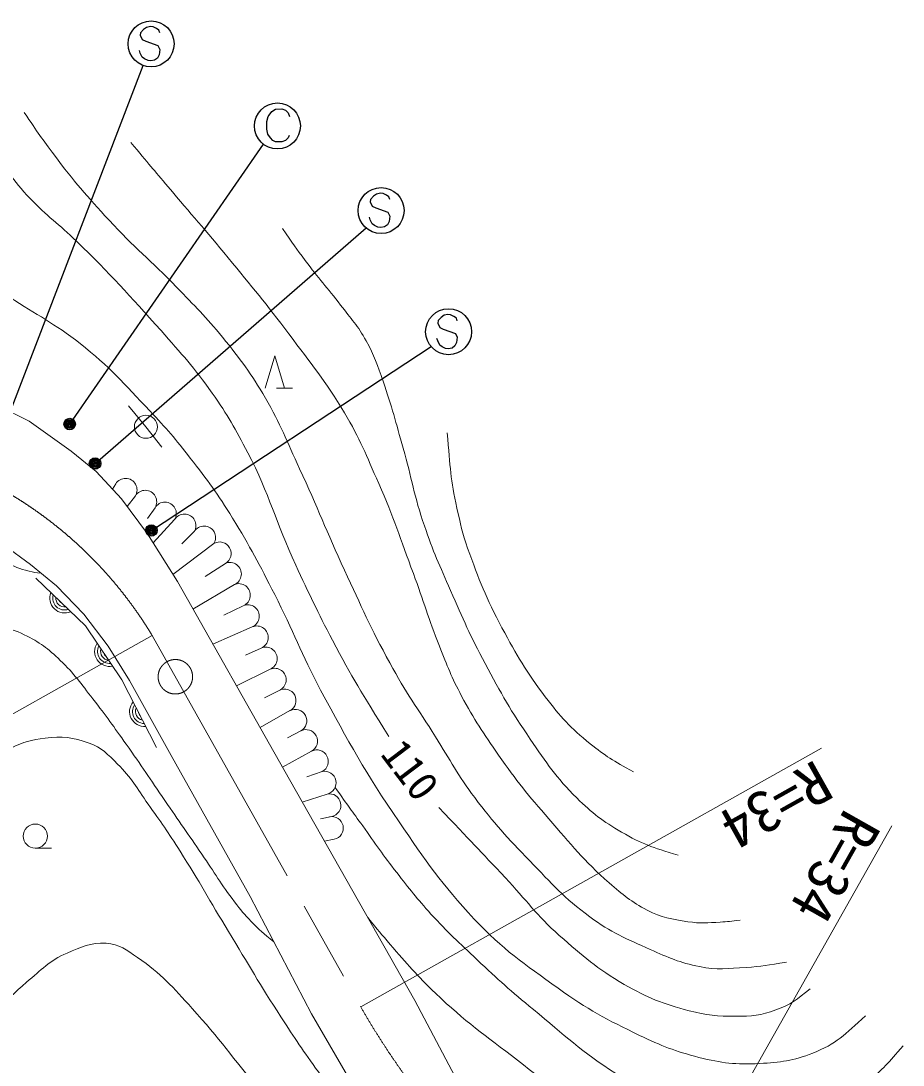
# Model space of a CAD drawing. Units: millimetres, scale not verified. Extents: x 40000 to 680000, y 20000 to 380000.
# Drawn here: x 461846 to 500246, y 289897 to 335340 of the extents above; entities that cross this region are included whole.
import ezdxf
from ezdxf.enums import TextEntityAlignment as Align

# ---------------------------------------------------------------- set-up
doc = ezdxf.new("R2010")
doc.units = ezdxf.units.MM
doc.header["$LTSCALE"] = 1000
doc.header["$PDMODE"] = 32
doc.header["$PDSIZE"] = 500
doc.linetypes.add('CHAIN', pattern=[18.5, 12, -1.5, 3.5, -1.5])
for name, color, linetype, lineweight in [('M-BMK', 2, 'CHAIN', 13), ('M-STR-HTXT', 7, 'Continuous', 13), ('M-STR-STRC', 7, 'Continuous', 25), ('M-WORK', 1, 'Continuous', 13)]:
    doc.layers.add(name, color=color, linetype=linetype, lineweight=lineweight)
doc.styles.add('ＭＳ ゴシック', font='')
doc.styles.get('ＭＳ ゴシック').set_extended_font_data('MS Gothic')

msp = doc.modelspace()

# ---------------------------------------------------------------- linework, layer by layer
at = {"layer": 'M-BMK'}
msp.add_line((467564, 308590), (476637, 292434), dxfattribs=at)
msp.add_circle((468570, 306798), 750, dxfattribs=at)
for centre, radius, start, end in [((452150, 299293), 18000, 31.0972, 97.9314), ((506154, 309309), 34000, 209.7572, 238.6107)]:
    msp.add_arc(centre, radius, start, end, dxfattribs=at)
at = {"layer": 'M-STR-HTXT'}
for p, q in [((467564, 308590), (454486, 301246)), ((476637, 292434), (496691, 303696)), ((488445, 280285), (499759, 300310))]:
    msp.add_line(p, q, dxfattribs=at)
at = {"layer": 'M-STR-STRC'}
for p, q in [((467186, 334965), (467058, 334826)), ((467317, 335058), (467186, 334965)), ((467483, 335092), (467317, 335058)), ((467599, 335076), (467483, 335092)), ((467743, 335003), (467599, 335076)), ((467853, 334929), (467743, 335003)), ((467888, 334817), (467853, 334929)), ((467058, 334826), (467042, 334713)), ((467042, 334713), (467128, 334530)), ((467128, 334530), (467279, 334457)), ((467045, 333938), (467006, 334048)), ((467279, 334457), (467811, 334269)), ((467811, 334269), (467892, 334097)), ((467892, 334097), (467862, 333869)), ((467130, 333760), (467045, 333938)), ((467233, 333687), (467130, 333760)), ((467379, 333612), (467233, 333687)), ((467499, 333595), (467379, 333612)), ((467667, 333624), (467499, 333595)), ((467792, 333720), (467667, 333624)), ((467862, 333869), (467792, 333720)), ((461467, 318541), (467162, 333405)), ((472657, 331244), (472772, 331399)), ((472772, 331399), (472927, 331505)), ((472927, 331505), (473206, 331507)), ((473206, 331507), (473368, 331455)), ((473368, 331455), (473478, 331345)), ((473478, 331345), (473537, 331176)), ((472551, 330958), (472603, 331176)), ((472551, 330627), (472551, 330958)), ((472603, 331176), (472657, 331244)), ((472599, 330416), (472551, 330627)), ((472711, 330247), (472599, 330416)), ((463970, 317795), (472401, 329977)), ((472817, 330139), (472711, 330247)), ((472934, 330083), (472817, 330139)), ((473208, 330083), (472934, 330083)), ((473370, 330135), (473208, 330083)), ((473480, 330250), (473370, 330135)), ((473530, 330351), (473480, 330250)), ((477196, 327712), (477068, 327573)), ((477328, 327805), (477196, 327712)), ((477493, 327839), (477328, 327805)), ((477609, 327823), (477493, 327839)), ((477754, 327750), (477609, 327823)), ((477864, 327676), (477754, 327750)), ((477898, 327564), (477864, 327676)), ((477068, 327573), (477052, 327460)), ((477052, 327460), (477138, 327277)), ((477138, 327277), (477289, 327204)), ((477289, 327204), (477822, 327016)), ((477056, 326685), (477016, 326795)), ((477822, 327016), (477902, 326844)), ((477902, 326844), (477873, 326616)), ((465075, 316079), (476876, 326328)), ((477140, 326507), (477056, 326685)), ((477243, 326434), (477140, 326507)), ((477389, 326359), (477243, 326434)), ((477510, 326342), (477389, 326359)), ((477677, 326371), (477510, 326342)), ((477802, 326467), (477677, 326371)), ((477873, 326616), (477802, 326467)), ((480005, 322299), (479989, 322185)), ((480134, 322437), (480005, 322299)), ((480265, 322530), (480134, 322437)), ((480431, 322564), (480265, 322530)), ((480546, 322548), (480431, 322564)), ((480691, 322475), (480546, 322548)), ((480801, 322401), (480691, 322475)), ((480835, 322290), (480801, 322401)), ((479989, 322185), (480075, 322003)), ((480075, 322003), (480226, 321929)), ((480226, 321929), (480759, 321742)), ((480759, 321742), (480839, 321569)), ((479993, 321410), (479954, 321520)), ((480077, 321233), (479993, 321410)), ((480810, 321342), (480739, 321192)), ((480839, 321569), (480810, 321342)), ((467526, 313166), (479700, 321167)), ((480180, 321159), (480077, 321233)), ((480327, 321084), (480180, 321159)), ((480447, 321067), (480327, 321084)), ((480614, 321096), (480447, 321067)), ((480739, 321192), (480614, 321096))]:
    msp.add_line(p, q, dxfattribs=at)
for centre, radius in [((467516, 334340), 1000), ((473014, 330767), 1000), ((473014, 330767), 1000), ((477526, 327087), 1000), ((480463, 321813), 1000), ((463970, 317795), 250), ((463970, 317795), 200), ((463970, 317795), 150), ((463970, 317795), 100), ((463970, 317795), 50), ((463970, 317795), 20), ((465075, 316079), 250), ((465075, 316079), 200), ((465075, 316079), 150), ((465075, 316079), 100), ((465075, 316079), 50), ((465075, 316079), 20), ((467526, 313166), 250), ((467526, 313166), 200), ((467526, 313166), 150), ((467526, 313166), 100), ((467526, 313166), 50), ((467526, 313166), 20)]:
    msp.add_circle(centre, radius, dxfattribs=at)
for p in [(463970, 317795), (465075, 316079), (467526, 313166)]:
    msp.add_point(p, dxfattribs=at)
at = {"layer": 'M-WORK'}
for p, q in [((472485, 319362), (472905, 320762)), ((472905, 320762), (473325, 319362)), ((473675, 319362), (472975, 319362)), ((460683, 318664), (462211, 317918)), ((466527, 318594), (467287, 317675)), ((462211, 317918), (464040, 316621)), ((467287, 317675), (467984, 316789)), ((464040, 316621), (465123, 315733)), ((465123, 315733), (466224, 314543)), ((465975, 315192), (465836, 314963)), ((466224, 314543), (467361, 313016)), ((466830, 314673), (466470, 314214)), ((467684, 314154), (467355, 313684)), ((468539, 313635), (467601, 312631)), ((469394, 313116), (468852, 312589)), ((467361, 313016), (468658, 310938)), ((461114, 312531), (462262, 311679)), ((470249, 312597), (468464, 311248)), ((462262, 311679), (463399, 310755)), ((470748, 311731), (469865, 311162)), ((468658, 310938), (473293, 302759)), ((463399, 310755), (464583, 309524)), ((471138, 310810), (469334, 309745)), ((464583, 309524), (465648, 308127)), ((471528, 309889), (470675, 309485)), ((471917, 308968), (470199, 308218)), ((465648, 308127), (466572, 306635)), ((472307, 308047), (471621, 307735)), ((472697, 307126), (471231, 306398)), ((466572, 306635), (468383, 303367)), ((473087, 306206), (472449, 305876)), ((473556, 305322), (472257, 304587)), ((474024, 304439), (473450, 304135)), ((468383, 303367), (471829, 297242)), ((474493, 303555), (473234, 302864)), ((473293, 302759), (478994, 292703)), ((474963, 302672), (474296, 302448)), ((475171, 301693), (474095, 301345)), ((475378, 300715), (474889, 300611)), ((475482, 299726), (475063, 299637)), ((462475, 299337), (463175, 299337)), ((471829, 297242), (474493, 292127)), ((478994, 292703), (481492, 287980)), ((474493, 292127), (476065, 289437))]:
    msp.add_line(p, q, dxfattribs=at)
msp.add_lwpolyline([(462498, 311081), (464658, 309007), (466239, 306658), (467747, 303714)], dxfattribs=at)
for centre, radius in [((467287, 317675), 500), ((462475, 299862), 525)]:
    msp.add_circle(centre, radius, dxfattribs=at)
for centre, radius, start, end in [((466402, 314932), 500, 328.7432, 148.7432), ((467257, 314413), 500, 328.7432, 148.7432), ((468112, 313895), 500, 328.7432, 148.7432), ((468967, 313376), 500, 328.7432, 148.7432), ((469822, 312857), 500, 328.7432, 148.7432), ((470498, 312164), 500, 299.9033, 119.9033), ((470943, 311270), 500, 292.9521, 112.9521), ((471333, 310349), 500, 292.9521, 112.9521), ((463753, 310223), 650, 158.797, 293.5573), ((463753, 310223), 520, 164.9128, 287.4415), ((463753, 310223), 390, 176.0455, 276.3088), ((463753, 310223), 260, 210.2348, 242.1195), ((471722, 309428), 500, 292.9521, 112.9521), ((472112, 308508), 500, 292.9521, 112.9521), ((465706, 307898), 650, 146.5541, 281.3144), ((465706, 307898), 520, 152.6699, 275.1986), ((465706, 307898), 390, 163.8026, 264.0659), ((465706, 307898), 260, 197.9919, 229.8766), ((472502, 307587), 500, 292.9521, 112.9521), ((472892, 306666), 500, 292.9521, 112.9521), ((473322, 305764), 500, 297.9341, 117.9341), ((467225, 305283), 650, 139.7466, 274.5069), ((467225, 305283), 520, 145.8624, 268.3911), ((467225, 305283), 390, 156.9951, 257.2584), ((473790, 304880), 500, 297.9341, 117.9341), ((467225, 305283), 260, 191.1844, 223.0691), ((474258, 303997), 500, 297.9341, 117.9341), ((474727, 303113), 500, 297.9341, 117.9341), ((475067, 302182), 500, 281.9688, 101.9688), ((475274, 301204), 500, 281.9688, 101.9688), ((475378, 300215), 500, 281.9688, 101.9688)]:
    msp.add_arc(centre, radius, start, end, dxfattribs=at)
for points, knots in [([(458248, 332473), (459340, 331192), (459625, 330861), (460485, 329809), (461180, 328959), (461488, 328412), (462244, 327616), (462984, 326835), (463500, 326503), (464268, 325751), (465763, 324289), (466557, 323424), (467945, 321861), (468859, 320832), (469385, 320261), (470178, 319137), (470858, 318174), (471178, 317589), (471723, 316544), (472684, 314705), (472936, 313542), (473810, 311660), (474410, 310368), (474747, 309644), (475409, 308383), (476289, 306707), (476645, 306163), (477860, 304201)], [0, 0, 0, 0, 1, 1, 1, 2, 2, 2, 3, 3, 3, 4, 4, 4, 5, 5, 5, 6, 6, 6, 7, 7, 7, 8, 8, 8, 9, 9, 9, 9]), ([(461991, 331357), (462590, 330455), (462771, 330206), (463305, 329492), (464169, 328337), (464709, 327731), (465685, 326669), (466776, 325480), (467495, 324918), (468615, 323756), (469420, 322922), (469890, 322470), (470622, 321571), (471421, 320591), (471856, 320021), (472487, 318925), (473153, 317769), (473418, 317063), (473979, 315852), (474773, 314139), (475135, 313142), (475933, 311430), (476673, 309841), (477063, 308937), (477904, 307398), (478612, 306103), (479105, 305432), (479893, 304184), (480550, 303144), (480855, 302517), (481598, 301537), (482460, 300402), (483005, 299810), (483996, 298785), (484964, 297782), (485484, 297178), (486607, 296351), (487547, 295660), (488171, 295409), (489235, 294931), (490046, 294566), (490513, 294358), (491384, 294185), (492160, 294031), (492620, 294098), (493409, 294149), (494100, 294194), (494354, 294234), (495167, 294380)], [0, 0, 0, 0, 1, 1, 1, 2, 2, 2, 3, 3, 3, 4, 4, 4, 5, 5, 5, 6, 6, 6, 7, 7, 7, 8, 8, 8, 9, 9, 9, 10, 10, 10, 11, 11, 11, 12, 12, 12, 13, 13, 13, 14, 14, 14, 15, 15, 15, 16, 16, 16, 16]), ([(428182, 315000), (428313, 315234), (428390, 315322), (428559, 315497), (428910, 315863), (429230, 315930), (429707, 316101), (430491, 316384), (430962, 316442), (431767, 316658), (432788, 316931), (433384, 317008), (434382, 317354), (435323, 317681), (435846, 317883), (436744, 318314), (438009, 318920), (438724, 319263), (439906, 320019), (440710, 320533), (441185, 320801), (441895, 321439), (442818, 322269), (443343, 322749), (444079, 323748), (444708, 324602), (444958, 325152), (445447, 326093), (445917, 326997), (445988, 327596), (446477, 328490), (446754, 328997), (446879, 329315), (447276, 329734), (447532, 330003), (447680, 330207), (448040, 330302), (448553, 330437), (448877, 330296), (449390, 330160), (450291, 329920), (450778, 329710), (451627, 329325), (452942, 328729), (453677, 328381), (454913, 327638), (456211, 326858), (456870, 326313), (458128, 325471), (459388, 324628), (460096, 324160), (461360, 323322), (462556, 322530), (463293, 322180), (464424, 321297), (465724, 320283), (466325, 319561), (467461, 318367), (468188, 317602), (468569, 317146), (469219, 316315), (469988, 315334), (470403, 314766), (471057, 313705), (471837, 312440), (472221, 311698), (472896, 310375), (473714, 308770), (474041, 307805), (474894, 306219), (476126, 303925), (476830, 302637), (478304, 300491), (479488, 298767), (480144, 297776), (481581, 296255), (482849, 294912), (483726, 294318), (485230, 293245), (486532, 292315), (487330, 291882), (488774, 291193), (489745, 290730), (490314, 290498), (491358, 290234), (492362, 289981), (492961, 289914), (493995, 289968), (494916, 290016), (495454, 290083), (496313, 290421), (497334, 290822), (497716, 291220), (498604, 292046)], [0, 0, 0, 0, 1, 1, 1, 2, 2, 2, 3, 3, 3, 4, 4, 4, 5, 5, 5, 6, 6, 6, 7, 7, 7, 8, 8, 8, 9, 9, 9, 10, 10, 10, 11, 11, 11, 12, 12, 12, 13, 13, 13, 14, 14, 14, 15, 15, 15, 16, 16, 16, 17, 17, 17, 18, 18, 18, 19, 19, 19, 20, 20, 20, 21, 21, 21, 22, 22, 22, 23, 23, 23, 24, 24, 24, 25, 25, 25, 26, 26, 26, 27, 27, 27, 28, 28, 28, 29, 29, 29, 30, 30, 30, 31, 31, 31, 31]), ([(466633, 330044), (467421, 329103), (467620, 328867), (468255, 328114), (469271, 326908), (469867, 326255), (470866, 325035), (471917, 323752), (472519, 323042), (473512, 321714), (474493, 320402), (475089, 319693), (475928, 318286), (476611, 317140), (476881, 316434), (477420, 315214), (478082, 313711), (478357, 312828), (478929, 311289), (479386, 310058), (479578, 309345), (480066, 308127), (480410, 307268), (480587, 306776), (481025, 305960), (481587, 304914), (481962, 304360), (482641, 303385), (483429, 302254), (483920, 301653), (484826, 300614), (485809, 299486), (486329, 298813), (487454, 297826), (488052, 297302), (488405, 297012), (489106, 296636), (489741, 296296), (490171, 296257), (490882, 296139), (491423, 296049), (491738, 296086), (492285, 296121), (492626, 296143), (492748, 296153), (493155, 296210)], [0, 0, 0, 0, 1, 1, 1, 2, 2, 2, 3, 3, 3, 4, 4, 4, 5, 5, 5, 6, 6, 6, 7, 7, 7, 8, 8, 8, 9, 9, 9, 10, 10, 10, 11, 11, 11, 12, 12, 12, 13, 13, 13, 14, 14, 14, 15, 15, 15, 15]), ([(473228, 326308), (473694, 325630), (473824, 325450), (474223, 324911), (474799, 324133), (475177, 323741), (475762, 322969), (476213, 322375), (476516, 322072), (476875, 321418), (477235, 320764), (477359, 320358), (477609, 319654), (478006, 318534), (478158, 317884), (478485, 316741), (478861, 315428), (478965, 314659), (479409, 313367), (479794, 312244), (480069, 311636), (480545, 310549), (481096, 309293), (481403, 308585), (482049, 307376), (482755, 306055), (483169, 305320), (484015, 304084), (484734, 303033), (485133, 302422), (486039, 301527), (486722, 300851), (487164, 300519), (487993, 300035), (488890, 299510), (489312, 299387), (490456, 299028)], [0, 0, 0, 0, 1, 1, 1, 2, 2, 2, 3, 3, 3, 4, 4, 4, 5, 5, 5, 6, 6, 6, 7, 7, 7, 8, 8, 8, 9, 9, 9, 10, 10, 10, 11, 11, 11, 12, 12, 12, 12]), ([(480401, 317418), (480536, 315872), (480544, 315395), (480827, 314132), (480982, 313446), (481050, 313053), (481289, 312392), (481791, 311006), (482090, 310227), (482787, 308928), (483442, 307709), (483830, 307027), (484670, 305927), (485340, 305049), (485759, 304571), (486623, 303884), (487310, 303339), (487611, 303152), (488506, 302659)], [0, 0, 0, 0, 1, 1, 1, 2, 2, 2, 3, 3, 3, 4, 4, 4, 5, 5, 5, 6, 6, 6, 6]), ([(446641, 300988), (446481, 301980), (446417, 302266), (446233, 303076), (445902, 304531), (445553, 305302), (445124, 306731), (444854, 307631), (444582, 308108), (444439, 309036), (444374, 309457), (444304, 309709), (444395, 310124), (444497, 310589), (444665, 310857), (445026, 311168), (445477, 311558), (445874, 311554), (446396, 311843), (447044, 312201), (447350, 312499), (448006, 312843), (448570, 313139), (448908, 313286), (449529, 313430), (450658, 313692), (451328, 313626), (452487, 313670), (453735, 313717), (454442, 313802), (455684, 313670), (456597, 313572), (457110, 313474), (457990, 313213), (458594, 313034), (458913, 312876), (459491, 312626), (460164, 312334), (460496, 312076), (461166, 311777), (461560, 311601), (461782, 311489), (462203, 311393), (462406, 311347), (462484, 311329), (462729, 311300)], [0, 0, 0, 0, 1, 1, 1, 2, 2, 2, 3, 3, 3, 4, 4, 4, 5, 5, 5, 6, 6, 6, 7, 7, 7, 8, 8, 8, 9, 9, 9, 10, 10, 10, 11, 11, 11, 12, 12, 12, 13, 13, 13, 14, 14, 14, 15, 15, 15, 15]), ([(449568, 301146), (449698, 302137), (449751, 302470), (449713, 303321), (449679, 304075), (449641, 304505), (449451, 305235), (449262, 305967), (448953, 306319), (448813, 307062), (448728, 307519), (448633, 307808), (448770, 308252), (448905, 308688), (449024, 308947), (449350, 309267), (449605, 309517), (449825, 309597), (450177, 309658), (450663, 309743), (450950, 309661), (451438, 309586), (452311, 309451), (452772, 309227), (453642, 309078), (454617, 308911), (455177, 308905), (456166, 308890), (457542, 308868), (458313, 308966), (459689, 308977), (460171, 308980), (460447, 309043), (460922, 308962), (461355, 308889), (461602, 308824), (461995, 308629), (462668, 308293), (463020, 308033), (463561, 307512), (464181, 306915), (464452, 306507), (464982, 305830), (465572, 305077), (465879, 304637), (466433, 303858), (467105, 302911), (467457, 302364), (468115, 301407), (468743, 300494), (469097, 299985), (469724, 299072), (470280, 298263), (470549, 297779), (471146, 296999), (471412, 296650), (471568, 296459), (471871, 296143), (472229, 295769), (472381, 295652), (472861, 295261)], [0, 0, 0, 0, 1, 1, 1, 2, 2, 2, 3, 3, 3, 4, 4, 4, 5, 5, 5, 6, 6, 6, 7, 7, 7, 8, 8, 8, 9, 9, 9, 10, 10, 10, 11, 11, 11, 12, 12, 12, 13, 13, 13, 14, 14, 14, 15, 15, 15, 16, 16, 16, 17, 17, 17, 18, 18, 18, 19, 19, 19, 20, 20, 20, 20]), ([(455917, 297821), (456475, 298721), (456664, 298987), (457201, 299692), (458020, 300768), (458554, 301321), (459550, 302237), (460232, 302864), (460593, 303278), (461421, 303695), (461958, 303965), (462302, 304055), (462900, 304130), (463646, 304223), (464102, 304155), (464814, 303912), (465383, 303718), (465623, 303419), (466054, 302998), (466666, 302402), (466885, 301955), (467381, 301258), (467941, 300471), (468253, 300028), (468773, 299214), (469632, 297868), (470053, 297076), (470883, 295712), (471769, 294255), (472236, 293420), (473167, 291992), (473784, 291044), (474128, 290511), (474798, 289599), (475777, 288267), (476337, 287527), (477387, 286249), (478232, 285221), (478642, 284578), (479627, 283683), (480323, 283051), (480604, 282825), (481512, 282188)], [0, 0, 0, 0, 1, 1, 1, 2, 2, 2, 3, 3, 3, 4, 4, 4, 5, 5, 5, 6, 6, 6, 7, 7, 7, 8, 8, 8, 9, 9, 9, 10, 10, 10, 11, 11, 11, 12, 12, 12, 13, 13, 13, 14, 14, 14, 14]), ([(475522, 301974), (476106, 301163), (476254, 300959), (476724, 300309), (477301, 299513), (477598, 299047), (478204, 298273), (478767, 297554), (479080, 297147), (479696, 296473), (480440, 295658), (480901, 295242), (481703, 294484), (482632, 293606), (483169, 293131), (484154, 292317), (485522, 291186), (486251, 290492), (487742, 289529), (488797, 288846), (489454, 288568), (490601, 288054), (491222, 287776), (491567, 287581), (492235, 287451), (492911, 287318), (493305, 287278), (493993, 287309), (494647, 287338), (495013, 287422), (495645, 287593), (496266, 287760), (496616, 287871), (497190, 288161), (497833, 288485), (498157, 288739), (498718, 289191), (499378, 289724), (499590, 289984), (500245, 290736)], [0, 0, 0, 0, 1, 1, 1, 2, 2, 2, 3, 3, 3, 4, 4, 4, 5, 5, 5, 6, 6, 6, 7, 7, 7, 8, 8, 8, 9, 9, 9, 10, 10, 10, 11, 11, 11, 12, 12, 12, 13, 13, 13, 13]), ([(480034, 301110), (481450, 299622), (481808, 299247), (482938, 298047), (483856, 297071), (484277, 296428), (485282, 295542), (486319, 294628), (486914, 294109), (488106, 293411), (489134, 292810), (489781, 292576), (490930, 292265), (491699, 292058), (492159, 292025), (492955, 292026), (493650, 292026), (494062, 292054), (494713, 292297), (495356, 292535), (495613, 292741), (496205, 293220)], [0, 0, 0, 0, 1, 1, 1, 2, 2, 2, 3, 3, 3, 4, 4, 4, 5, 5, 5, 6, 6, 6, 7, 7, 7, 7]), ([(476944, 296319), (477403, 295751), (477532, 295602), (477920, 295152), (478661, 294292), (479079, 293808), (479897, 293021), (481191, 291776), (482038, 291212), (483455, 290108), (484888, 288992), (485702, 288379), (487202, 287356), (488456, 286500), (489164, 286020), (490506, 285313), (491334, 284877), (491823, 284673), (492708, 284372), (493532, 284091), (494011, 283954), (494875, 283857), (495792, 283753), (496323, 283713), (497237, 283839), (498031, 283949), (498476, 284082), (499209, 284407), (499908, 284718), (500244, 285013), (500843, 285491), (501352, 285898), (501622, 286153), (502050, 286645), (502500, 287161), (502708, 287486), (503098, 288048), (503438, 288538), (503546, 288708), (503933, 289327)], [0, 0, 0, 0, 1, 1, 1, 2, 2, 2, 3, 3, 3, 4, 4, 4, 5, 5, 5, 6, 6, 6, 7, 7, 7, 8, 8, 8, 9, 9, 9, 10, 10, 10, 11, 11, 11, 12, 12, 12, 13, 13, 13, 13]), ([(459713, 290825), (460713, 292119), (461021, 292604), (462095, 293501), (462746, 294045), (463075, 294443), (463857, 294773), (464486, 295039), (464871, 295232), (465553, 295198), (466140, 295168), (466438, 294907), (466924, 294578), (467976, 293864), (468448, 293298), (469306, 292359), (470509, 291042), (471066, 290203), (472210, 288835), (473486, 287309), (474163, 286421), (475505, 284952), (476526, 283835), (477103, 283209), (478213, 282179), (479359, 281116), (480066, 280592), (481248, 279569), (482258, 278694), (482766, 278133), (483825, 277317), (485598, 275952), (486620, 275209), (488556, 274087), (490574, 272919), (491815, 272470), (493940, 271510), (495377, 270861), (496169, 270457), (497660, 269943), (498764, 269563), (499405, 269380), (500563, 269226), (501615, 269086), (502032, 269087), (503277, 269119)], [0, 0, 0, 0, 1, 1, 1, 2, 2, 2, 3, 3, 3, 4, 4, 4, 5, 5, 5, 6, 6, 6, 7, 7, 7, 8, 8, 8, 9, 9, 9, 10, 10, 10, 11, 11, 11, 12, 12, 12, 13, 13, 13, 14, 14, 14, 15, 15, 15, 15])]:
    msp.add_open_spline(points, degree=3, knots=knots, dxfattribs=at)

# ---------------------------------------------------------------- texts
at = {"layer": 'M-STR-HTXT', "style": 'ＭＳ ゴシック'}
for rotation, p in [(209.32, (494717, 301199)), (240.534, (497301, 298508))]:
    msp.add_text('R=34', height=1833, rotation=rotation, dxfattribs=at).set_placement(p, align=Align.MIDDLE_CENTER)
at = {"layer": 'M-WORK', "style": 'ＭＳ ゴシック'}
msp.add_text('110', height=1320, rotation=307.126, dxfattribs=at).set_placement((478797, 302745), align=Align.MIDDLE_CENTER)

doc.saveas('drawing.dxf')
